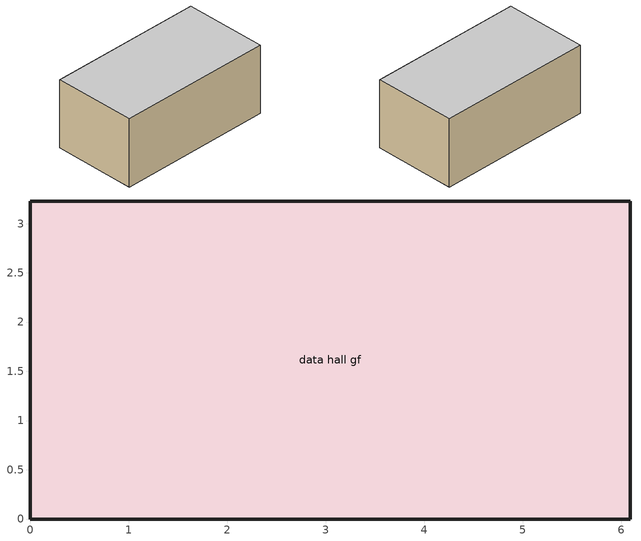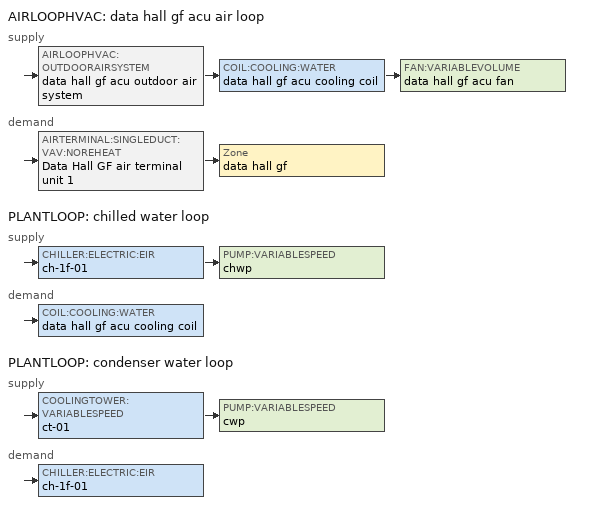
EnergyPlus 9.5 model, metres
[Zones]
data hall gf
 floor ground (FLOOR): 6.09,3.23 6.09,0 0,0 0,3.23 z0
 wall outside (ext-walls): 0,0 6.09,0 6.09,3.23 0,3.23 0,0 z0:2.7
 ceiling inside (Ceiling): 0,0 6.09,0 6.09,3.23 0,3.23 z2.7
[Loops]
AIRLOOPHVAC 'data hall gf acu air loop'
 supply: AIRLOOPHVAC:OUTDOORAIRSYSTEM 'data hall gf acu outdoor air system' > COIL:COOLING:WATER 'data hall gf acu cooling coil' > FAN:VARIABLEVOLUME 'data hall gf acu fan'
 demand: AIRTERMINAL:SINGLEDUCT:VAV:NOREHEAT 'Data Hall GF air terminal unit 1' > Zone 'data hall gf'
PLANTLOOP 'chilled water loop'
 supply: CHILLER:ELECTRIC:EIR 'ch-1f-01' > PUMP:VARIABLESPEED 'chwp'
 demand: COIL:COOLING:WATER 'data hall gf acu cooling coil'
PLANTLOOP 'condenser water loop'
 supply: COOLINGTOWER:VARIABLESPEED 'ct-01' > PUMP:VARIABLESPEED 'cwp'
 demand: CHILLER:ELECTRIC:EIR 'ch-1f-01'
[Building]
Simple One Zone (Wireframe DXF): North Axis=0; Terrain=Suburbs; Loads Convergence Tolerance Value=0.04; Temperature Convergence Tolerance Value=0.004; Solar Distribution=MinimalShadowing; Maximum Number of Warmup Days=30; Minimum Number of Warmup Days=6
[Site:Location]
SINGAPORE: Latitude=1.37; Longitude=103.98; Time Zone=8; Elevation=16
[SizingPeriod:DesignDay] Day of Month=21; DryBulb Temperature Range Modifier Type=DefaultMultipliers; Barometric Pressure=101133; Rain Indicator=No; Snow Indicator=No; Daylight Saving Time Indicator=No
Name | Month | Day Type | Maximum DryBulb Temperature | Daily DryBulb Temperature Range | Humidity Condition Type | Wetbulb or DewPoint at Maximum DryBulb | Wind Speed | Wind Direction | Solar Model Indicator | ASHRAE Clear Sky Optical Depth for Beam Irradiance taub | ASHRAE Clear Sky Optical Depth for Diffuse Irradiance taud | Enthalpy at Maximum DryBulb | Sky Clearness
SINGAPORE Ann Clg .4% Condns DB=>MWB | 6 | SummerDesignDay | 33.2 | 5.5 | Wetbulb | 26.4 | 4.1 | 30 | ASHRAETau | 0.494 | 2.03
SINGAPORE Ann Clg .4% Condns DP=>MDB | 6 | SummerDesignDay | 29.5 | 5.5 | Dewpoint | 27 | 4.1 | 30 | ASHRAETau | 0.494 | 2.03
SINGAPORE Ann Clg .4% Condns Enth=>MDB | 6 | SummerDesignDay | 30.9 | 5.5 | Enthalpy |  | 4.1 | 30 | ASHRAETau | 0.494 | 2.03 | 88500
SINGAPORE Ann Clg .4% Condns WB=>MDB | 6 | SummerDesignDay | 30.7 | 5.5 | Wetbulb | 27.7 | 4.1 | 30 | ASHRAETau | 0.494 | 2.03
SINGAPORE Ann Htg 99.6% Condns DB | 12 | WinterDesignDay | 23 | 0 | Wetbulb | 23 | 2 | 320 | ASHRAEClearSky |  |  |  | 0
SINGAPORE Ann Htg Wind 99.6% Condns WS=>MCDB | 12 | WinterDesignDay | 28 | 0 | Wetbulb | 28 | 8.3 | 320 | ASHRAEClearSky |  |  |  | 0
SINGAPORE Ann Hum_n 99.6% Condns DP=>MCDB | 12 | WinterDesignDay | 28.4 | 0 | Dewpoint | 20.9 | 2 | 320 | ASHRAEClearSky |  |  |  | 0
[Site:GroundTemperature:BuildingSurface]
20.03, 20.03, 20.13, 20.3, 20.43, 20.52, 20.62, 20.77, 20.78, 20.55, 20.44, 20.2
[Site:GroundTemperature:Shallow]
20.03, 20.03, 20.13, 20.3, 20.43, 20.52, 20.62, 20.77, 20.78, 20.55, 20.44, 20.2
[Site:GroundTemperature:Deep]
16.1, 16.1, 16.1, 16.1, 16.1, 16.1, 16.1, 16.1, 16.1, 16.1, 16.1, 16.1
[MATERIAL] Thermal Absorptance=0.9; Solar Absorptance=0.9
Name | Roughness | Thickness | Conductivity | Density | Specific Heat | Visible Absorptance
1/2IN Gypsum | Smooth | 0.0127 | 0.16 | 800 | 1090 | 0.7
C19 - 2 IN LIGHT WEIGHT CONCRETE | MediumRough | 0.0508 | 0.129891 | 480.5539 | 836.8 | 0.7
E1 - 3 / 4 IN PLASTER OR GYP BOARD | Smooth | 0.01905 | 0.7264 | 800 | 1090 | 0.7
C6 - 8 IN CLAY TILE | MediumRough | 0.2032 | 0.7264 | 1120 | 837 | 0.7
8IN Concrete HW | MediumRough | 0.2032 | 1.729599 | 2242.99 | 836.99 | 0.65
[CONSTRUCTION]
ext-walls: 1/2IN Gypsum, C19 - 2 IN LIGHT WEIGHT CONCRETE, E1 - 3 / 4 IN PLASTER OR GYP BOARD, C6 - 8 IN CLAY TILE
FLOOR; Ceiling: 8IN Concrete HW
[ZONE]
data hall gf: Type=1; Multiplier=1; Ceiling Height=autocalculate; Volume=autocalculate; Floor Area=autocalculate
[ELECTRICEQUIPMENT:ITE:AIRCOOLED]
data hall gf ite-1: Zone=Data Hall GF; Air Flow Calculation Method=FlowFromSystem; Design Power Input Calculation Method=Watts/Unit; Watts per Unit=7000; Number of Units=1; Watts per Zone Floor Area=0; Design Power Input Schedule=Data Hall GF ite-1 operation schedule; CPU Loading Schedule=Data Hall GF ite-1 cpu schedule; CPU Power Input Function of Loading and Air Temperature Curve=data hall gf ite-1 cpu power input function of loading and supply Temperature curve; Design Fan Power Input Fraction=0.4; Design Fan Air Flow Rate per Power Input=0.0001; Air Flow Function of Loading and Air Temperature Curve=data hall gf ite-1 air flow function of loading and air temperature curve; Fan Power Input Function of Flow Curve=data hall gf ite-1 fan power input function of flow curve; Design Entering Air Temperature=18; Environmental Class=A1; Air Inlet Connection Type=AdjustedSupply; Design Recirculation Fraction=0.1; Recirculation Function of Loading and Supply Temperature Curve=data hall gf ite-1 recirculation function of loading and supply temperature curve; Design Electric Power Supply Efficiency=1; Electric Power Supply Efficiency Function of Part Load Ratio Curve=data hall gf ite-1 electric power supply efficiency function of part load ratio curve; Fraction of Electric Power Supply Losses to Zone=1; CPU EndUse Subcategory=ITE-CPU; Fan EndUse Subcategory=ITE-Fans; Electric Power Supply EndUse Subcategory=ITE-UPS
[DESIGNSPECIFICATION:OUTDOORAIR]
SZ DSOA Data Hall GF: Outdoor Air Method=flow/person; Outdoor Air Flow per Person=0.0125; Outdoor Air Flow per Zone Floor Area=0; Outdoor Air Flow per Zone=0; Outdoor Air Flow Air Changes per Hour=0
[SIZING:ZONE]
Data Hall GF: Zone Cooling Design Supply Air Temperature Input Method=SupplyAirTemperature; Zone Cooling Design Supply Air Temperature=21; Zone Cooling Design Supply Air Temperature Difference=9; Zone Heating Design Supply Air Temperature Input Method=SupplyAirTemperature; Zone Heating Design Supply Air Temperature=40; Zone Heating Design Supply Air Temperature Difference=30; Zone Cooling Design Supply Air Humidity Ratio=0.0075; Zone Heating Design Supply Air Humidity Ratio=0.004; Design Specification Outdoor Air Object=SZ DSOA Data Hall GF; Zone Heating Sizing Factor=1.25; Zone Cooling Sizing Factor=1.15; Cooling Design Air Flow Method=DesignDay; Cooling Design Air Flow Rate=0; Cooling Minimum Air Flow per Zone Floor Area=0.000762; Cooling Minimum Air Flow=0; Cooling Minimum Air Flow Fraction=0; Heating Design Air Flow Method=DesignDay; Heating Design Air Flow Rate=0; Heating Maximum Air Flow per Zone Floor Area=0.002032; Heating Maximum Air Flow=0.141576; Heating Maximum Air Flow Fraction=0.3; Account for Dedicated Outdoor Air System=No; Dedicated Outdoor Air System Control Strategy=NeutralSupplyAir; Dedicated Outdoor Air Low Setpoint Temperature for Design=autosize; Dedicated Outdoor Air High Setpoint Temperature for Design=autosize
[SIZING:SYSTEM]
data hall gf acu air loop: Type of Load to Size On=Sensible; Design Outdoor Air Flow Rate=autosize; Central Heating Maximum System Air Flow Ratio=0.4; Preheat Design Temperature=7; Preheat Design Humidity Ratio=0.0085; Precool Design Temperature=11; Precool Design Humidity Ratio=0.0085; Central Cooling Design Supply Air Temperature=21; Central Heating Design Supply Air Temperature=25; Type of Zone Sum to Use=NonCoincident; 100 Outdoor Air in Cooling=Yes; 100 Outdoor Air in Heating=No; Central Cooling Design Supply Air Humidity Ratio=0.0085; Central Heating Design Supply Air Humidity Ratio=0.0085; Cooling Supply Air Flow Rate Method=DesignDay; Heating Supply Air Flow Rate Method=DesignDay
[SIZING:PLANT] Loop Type=Cooling; Sizing Option=NonCoincident; Zone Timesteps in Averaging Window=1; Coincident Sizing Factor Mode=None
Name | Design Loop Exit Temperature | Loop Design Temperature Difference
chilled water loop | 11 | 9
condenser water loop | 26 | 5
[ZONECONTROL:THERMOSTAT]
Data Hall GF room temperature control: Zone or ZoneList=Data Hall GF; Control Type Schedule=Data Hall GF control type schedule; Control 1=Data Hall GF thermostat; Temperature Difference Between Cutout And Setpoint=0
[THERMOSTATSETPOINT:DUALSETPOINT]
Data Hall GF thermostat: Heating Setpoint Temperature Schedule=Data Hall GF heating setpoint schedule; Cooling Setpoint Temperature Schedule=Data Hall GF cooling setpoint schedule
[AIRTERMINAL:SINGLEDUCT:VAV:NOREHEAT]
Data Hall GF air terminal unit 1: Availability Schedule=ALWAYS ON; Maximum Air Flow Rate=autosize; Zone Minimum Air Flow Input Method=Constant; Constant Minimum Air Flow Fraction=0; Fixed Minimum Air Flow Rate=autosize
[Zone equipment]
Data Hall GF: Data Hall GF air terminal unit 1
[FAN:VARIABLEVOLUME]
data hall gf acu fan: Availability Schedule=ALWAYS ON; Fan Total Efficiency=0.85; Pressure Rise=100; Maximum Flow Rate=2.6; Fan Power Minimum Flow Rate Input Method=Fraction; Fan Power Minimum Flow Fraction=0; Motor Efficiency=0.85; Motor In Airstream Fraction=1; Fan Power Coefficient 1=4.42134e-16; Fan Power Coefficient 2=1.52381; Fan Power Coefficient 3=-0.52381; Fan Power Coefficient 4=0; Fan Power Coefficient 5=0; EndUse Subcategory=General
[COIL:COOLING:WATER]
data hall gf acu cooling coil: Availability Schedule=ALWAYS ON; Design Water Flow Rate=1.33; Design Air Flow Rate=1.51; Design Inlet Water Temperature=11; Design Inlet Air Temperature=25; Design Outlet Air Temperature=18; Design Inlet Air Humidity Ratio=autosize; Design Outlet Air Humidity Ratio=autosize; Type of Analysis=SimpleAnalysis; Heat Exchanger Configuration=CounterFlow; Design Water Temperature Difference=9
[CONTROLLER:WATERCOIL]
data hall gf acu controller: Control Variable=Temperature; Action=REVERSE; Actuator Variable=FLOW; Controller Convergence Tolerance=autosize; Maximum Actuated Flow=autosize; Minimum Actuated Flow=0
[CONTROLLER:OUTDOORAIR]
data hall gf acu outdoor air system controller: Minimum Outdoor Air Flow Rate=autosize; Maximum Outdoor Air Flow Rate=autosize; Economizer Control Type=NoEconomizer; Economizer Control Action Type=ModulateFlow; Economizer Maximum Limit DryBulb Temperature=23; Economizer Maximum Limit Dewpoint Temperature=13.5; Economizer Minimum Limit DryBulb Temperature=-30; Lockout Type=NoLockout; Minimum Limit Type=FixedMinimum; Minimum Outdoor Air Schedule=OAFractionSched; High Humidity Control=No; High Humidity Outdoor Air Flow Ratio=1; Control High Indoor Humidity Based on Outdoor Humidity Ratio=Yes; Heat Recovery Bypass Control Type=BypassWhenWithinEconomizerLimits
[AIRLOOPHVAC]
data hall gf acu air loop: Design Supply Air Flow Rate=autosize; Design Return Air Flow Fraction of Supply Air Flow=1
[PUMP:VARIABLESPEED] Fraction of Motor Inefficiencies to Fluid Stream=0; Coefficient 1 of the Part Load Performance Curve=0; Coefficient 2 of the Part Load Performance Curve=1; Coefficient 3 of the Part Load Performance Curve=0; Coefficient 4 of the Part Load Performance Curve=0; Design Minimum Flow Rate=autosize; Pump Control Type=Intermittent; Skin Loss Radiative Fraction=0.5; Design Power Sizing Method=PowerPerFlowPerPressure; Design Electric Power per Unit Flow Rate=348701.1; Design Shaft Power per Unit Flow Rate per Unit Head=1.28205; Design Minimum Flow Rate Fraction=0; EndUse Subcategory=General
Name | Design Maximum Flow Rate | Design Pump Head | Design Power Consumption | Motor Efficiency
chwp | 1.33 | 25801.3 | 61788 | 0.85
cwp | 0.0873 | 20033.5 | 2056 | 0.95
[CHILLER:ELECTRIC:EIR]
ch-1f-01: Reference Capacity=50000; Reference COP=8; Reference Leaving Chilled Water Temperature=11; Reference Entering Condenser Fluid Temperature=26; Reference Chilled Water Flow Rate=0.049; Reference Condenser Fluid Flow Rate=0.0873; Cooling Capacity Function of Temperature Curve=ch-1f-01 cooling capacity function of temperature curve; Electric Input to Cooling Output Ratio Function of Temperature Curve=ch-1f-01 electric input to cooling output ratio function of temperature curve; Electric Input to Cooling Output Ratio Function of Part Load Ratio Curve=ch-1f-01 electric input to cooling output ratio function of part load ratio curve; Minimum Part Load Ratio=0; Maximum Part Load Ratio=0.85; Optimum Part Load Ratio=0.85; Minimum Unloading Ratio=0; Condenser Type=WaterCooled; Condenser Fan Power Ratio=0; Fraction of Compressor Electric Consumption Rejected by Condenser=1; Leaving Chilled Water Lower Temperature Limit=5; Chiller Flow Mode=NotModulated; Design Heat Recovery Water Flow Rate=0; Sizing Factor=1; EndUse Subcategory=General
[COOLINGTOWER:VARIABLESPEED]
ct-01: Model Type=YorkCalcUserDefined; Model Coefficient=YorkCalc Default Tower Model; Design Inlet Air WetBulb Temperature=26.6; Design Approach Temperature=5; Design Range Temperature=5; Design Water Flow Rate=0.151; Design Air Flow Rate=95.3; Design Fan Power=33127; Fan Power Ratio Function of Air Flow Rate Ratio Curve=ct-01 fan power ratio function of air flow rate ratio curve; Minimum Air Flow Rate Ratio=0.25; Fraction of Tower Capacity in Free Convection Regime=0; Basin Heater Capacity=0; Basin Heater Setpoint Temperature=2; Evaporation Loss Mode=LossFactor; Evaporation Loss Factor=0.2; Drift Loss Percent=0.008; Blowdown Calculation Mode=ConcentrationRatio; Blowdown Concentration Ratio=3; Number of Cells=1; Cell Control=MinimalCell; Cell Minimum Water Flow Rate Fraction=0.33; Cell Maximum Water Flow Rate Fraction=1; Sizing Factor=1; EndUse Subcategory=General
[CoolingTowerPerformance:YorkCalc]
YorkCalc Default Tower Model: Minimum Inlet Air WetBulb Temperature=-34.4; Maximum Inlet Air WetBulb Temperature=26.6667; Minimum Range Temperature=1.1111; Maximum Range Temperature=22.2222; Minimum Approach Temperature=1.1111; Maximum Approach Temperature=40; Minimum Water Flow Rate Ratio=0.5; Maximum Water Flow Rate Ratio=4; Maximum Liquid to Gas Ratio=8; Coefficient 1=-0.359741; Coefficient 2=-0.0550536; Coefficient 3=0.00238504; Coefficient 4=0.173927; Coefficient 5=-0.0248474; Coefficient 6=0.000484302; Coefficient 7=-0.00558985; Coefficient 8=0.000577008; Coefficient 9=-1.34243e-05; Coefficient 10=2.84766; Coefficient 11=-0.121765; Coefficient 12=0.00145992; Coefficient 13=1.68043; Coefficient 14=-0.0166921; Coefficient 15=-0.000719053; Coefficient 16=-0.0254852; Coefficient 17=4.87492e-05; Coefficient 18=2.71923e-05; Coefficient 19=-0.0653766; Coefficient 20=-0.00227817; Coefficient 21=0.000250025; Coefficient 22=-0.0910565; Coefficient 23=0.00318176; Coefficient 24=3.86218e-05; Coefficient 25=-0.00342854; Coefficient 26=8.5659e-06; Coefficient 27=-1.51682e-06
[PLANTLOOP] Fluid Type=Water; Maximum Loop Temperature=100; Minimum Loop Temperature=5; Maximum Loop Flow Rate=autosize; Minimum Loop Flow Rate=0; Plant Loop Volume=Autocalculate; Plant Loop Demand Calculation Scheme=SingleSetpoint; Common Pipe Simulation=None; Pressure Simulation Type=None; Loop Circulation Time=0
Name | Plant Equipment Operation Scheme | Load Distribution Scheme
chilled water loop | chilled water loop operation scheme | SequentialLoad
condenser water loop | condenser water loop operation scheme | SequentialUniformPLR
[PLANTEQUIPMENTLIST]
chilled water loop equipment list: ch-1f-01
condenser water loop equipment list: ct-01
[PLANTEQUIPMENTOPERATION:COOLINGLOAD] Load Range 1 Lower Limit=0; Load Range 1 Upper Limit=1000000000
Name | Range 1 Equipment List
chilled water loop cooling operation scheme | chilled water loop equipment list
condenser water loop cooling operation scheme | condenser water loop equipment list
[PLANTEQUIPMENTOPERATIONSCHEMES] Control Scheme 1 Schedule=ALWAYS ON
Name | Control Scheme 1
chilled water loop operation scheme | chilled water loop cooling operation scheme
condenser water loop operation scheme | condenser water loop cooling operation scheme
[EnergyManagementSystem:Sensor] OutputVariable or OutputMeter Index Key=Whole Building
Name | OutputVariable or OutputMeter
IT_Equip_Power | Facility Total Building Electricity Demand Rate
Whole_Building_Power | Facility Total Electricity Demand Rate
Total_Purchased_Electricity | Facility Total Purchased Electricity Rate
Whole_HVAC_Power | Facility Total HVAC Electricity Demand Rate
[EnergyManagementSystem:ProgramCallingManager]
Calculate Power Utilization Effectiveness: EndOfZoneTimestepBeforeZoneReporting; CalculatePUE
[EnergyManagementSystem:Program]
CalculatePUE: IF IT_Equip_power > 0.0; set PUE_Value = whole_building_power / IT_Equip_power; ELSE; set PUE_Value = 0.0; ENDIF
CalculateCarbon: set Carbon_Emissions = 0.4 * Total_Purchased_Electricity / 1000 / 12
[EnergyManagementSystem:GlobalVariable]
PUE_Value
Carbon_Emissions
[EnergyManagementSystem:OutputVariable] Type of Data in Variable=Averaged; Update Frequency=SystemTimeStep
Name | EMS Variable | Units
Power Utilization Effectiveness | PUE_Value
Carbon Emissions | Carbon_Emissions | Tons
[AVAILABILITYMANAGER:SCHEDULED] Schedule=ALWAYS ON
data hall gf acu outdoor air system availability manager; data hall gf acu air loop availability manager
[SETPOINTMANAGER:SCHEDULED] Control Variable=Temperature
Name | Schedule | Setpoint Node or NodeList
data hall gf acu air loop supply air temperature setpoint manager | data hall gf acu air loop supply air temperature schedule | data hall gf acu air loop supply outlet node
chilled water loop exit temperature setpoint manager | chilled water loop exit temperature setpoint schedule | chilled water loop supply outlet node
[SETPOINTMANAGER:MIXEDAIR]
data hall gf acu outdoor air system mixed air manager: Control Variable=Temperature; Setpoint Node or NodeList=data hall gf acu outdoor air system mixed air node
[SETPOINTMANAGER:FOLLOWOUTDOORAIRTEMPERATURE]
condenser water loop setpoint manager: Control Variable=Temperature; Reference Temperature Type=OutdoorAirWetBulb; Offset Temperature Difference=5; Maximum Setpoint Temperature=50; Minimum Setpoint Temperature=10; Setpoint Node or NodeList=condenser water loop supply outlet node
[Schedule:Compact]
OAFractionSched: Through: 12/31, For: AllDays, Until: 7:00, 0, Until: 18:00, 0, Until: 24:00, 0
ALWAYS ON: Through: 12/31, For: AllDays, Until: 24:00, 1
[SCHEDULE:CONSTANT]
Name | Hourly Value
data hall gf acu air loop supply air temperature schedule | 21
Data Hall GF ite-1 operation schedule; Data Hall GF ite-1 cpu schedule | 1
Data Hall GF heating setpoint schedule | 15
Data Hall GF cooling setpoint schedule | 23
Data Hall GF control type schedule | 4
chilled water loop exit temperature setpoint schedule | 11
[CURVE:QUADRATIC] Coefficient3 x2=0; Minimum Value of x=0; Input Unit Type for X=Dimensionless; Output Unit Type=Dimensionless
Name | Coefficient1 Constant | Coefficient2 x | Maximum Value of x
data hall gf ite-1 fan power input function of flow curve | 0 | 1 | 99
data hall gf ite-1 electric power supply efficiency function of part load ratio curve | 1 | 0 | 99
ch-1f-01 electric input to cooling output ratio function of part load ratio curve | 0 | 1 | 1
[CURVE:CUBIC]
ct-01 fan power ratio function of air flow rate ratio curve: Coefficient1 Constant=-0.00931516; Coefficient2 x=0.0512334; Coefficient3 x2=-0.0838365; Coefficient4 x3=1.04192; Minimum Value of x=0; Maximum Value of x=1; Input Unit Type for X=Dimensionless; Output Unit Type=Dimensionless
[CURVE:BIQUADRATIC] Minimum Value of x=0; Input Unit Type for X=Dimensionless; Input Unit Type for Y=Dimensionless; Output Unit Type=Dimensionless
Name | Coefficient1 Constant | Coefficient2 x | Coefficient3 x2 | Coefficient4 y | Coefficient5 y2 | Coefficient6 xy | Maximum Value of x | Minimum Value of y | Maximum Value of y
data hall gf ite-1 cpu power input function of loading and supply Temperature curve; data hall gf ite-1 air flow function of loading and air temperature curve | 0 | 1 | 0 | 0 | 0 | 0 | 1.5 | -10 | 99
data hall gf ite-1 recirculation function of loading and supply temperature curve | 1 | 0 | 0 | 0 | 0 | 0 | 1.5 | -10 | 99
ch-1f-01 cooling capacity function of temperature curve | 1 | 0 | 0 | 0 | 0 | 0 | 100 | 0 | 100
ch-1f-01 electric input to cooling output ratio function of temperature curve | 0.474497 | -0.0890021 | 0.00214058 | 0.0690612 | -0.00112497 | 0.00060898 | 100 | 0 | 100
